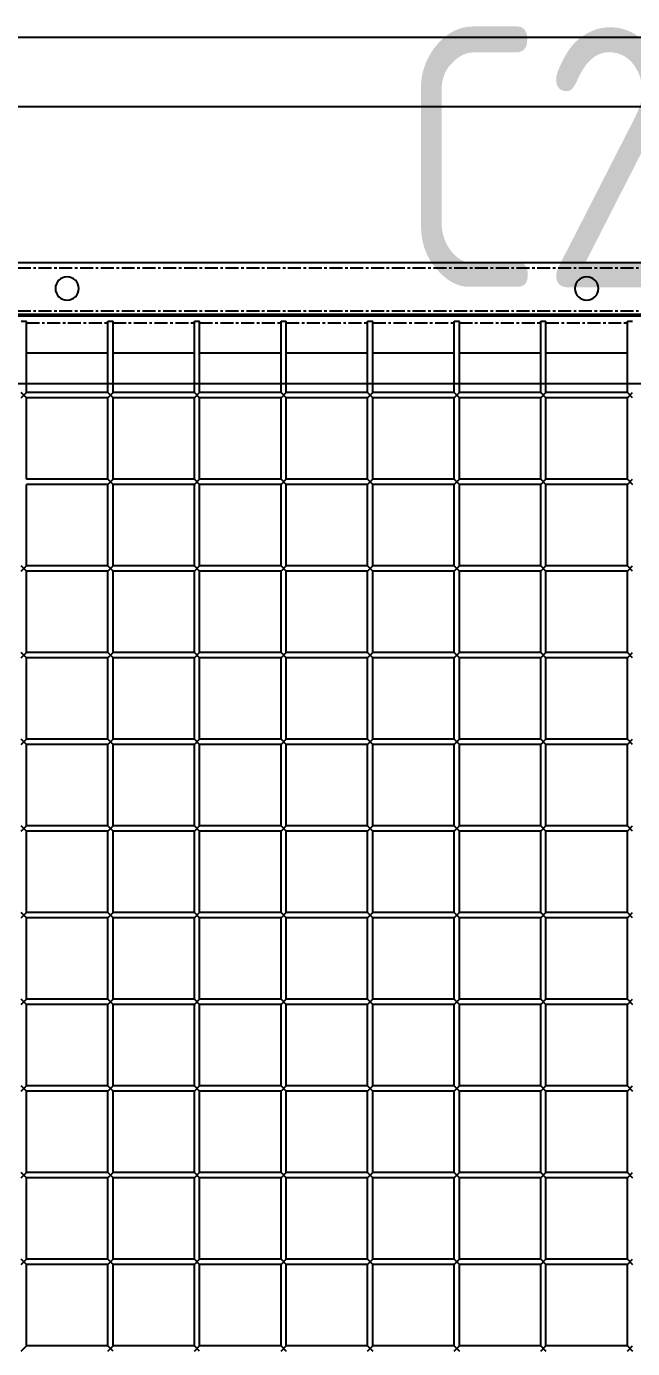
# Model space of a CAD drawing. Header units: millimetres. Extents: x -198529 to 244266, y -64 to 158464.
# Drawn here: x -148748 to -148398, y 109934 to 110696 of the extents above; entities that cross this region are included whole.
import ezdxf

# ---------------------------------------------------------------- set-up
doc = ezdxf.new("R2010")
doc.units = ezdxf.units.MM
doc.linetypes.add('CENTER', pattern=[12, 7.5, -1.5, 1.5, -1.5])
for name, color, linetype in [('0-DCC', 30, 'Continuous'), ('0-DCC-STRUC', 180, 'Continuous'), ('0-DCC-STRUC-T', 4, 'Continuous')]:
    doc.layers.add(name, color=color, linetype=linetype)
doc.styles.add('EDRI-COM', font='tssdeng.shx', dxfattribs={"width": 0.8, "bigfont": 'hztxt.shx'})

# ---------------------------------------------------------------- blocks, each defined once
blk = doc.blocks.new('DCC2850x1800(右)')
at = {"color": 0, "linetype": 'Continuous'}
for p, q in [((65614.5, -72678.48), (62966, -72678.48)), ((62966, -72709.38), (65613, -72709.38)), ((64842.5, -72712.38), (64839.5, -72712.38)), ((64842.5, -72753.48), (64842.5, -72712.38)), ((64889.5, -72753.48), (64889.5, -72712.38)), ((64892.5, -72712.38), (64889.5, -72712.38)), ((64892.5, -72753.48), (64892.5, -72712.38)), ((64939.5, -72753.48), (64939.5, -72712.38)), ((64942.5, -72712.38), (64939.5, -72712.38)), ((64942.5, -72753.48), (64942.5, -72712.38)), ((64989.5, -72753.48), (64989.5, -72712.38)), ((64992.5, -72712.38), (64989.5, -72712.38)), ((64992.5, -72753.48), (64992.5, -72712.38)), ((65039.5, -72753.48), (65039.5, -72712.38)), ((65042.5, -72712.38), (65039.5, -72712.38)), ((65042.5, -72753.48), (65042.5, -72712.38)), ((65089.5, -72753.48), (65089.5, -72712.38)), ((65092.5, -72712.38), (65089.5, -72712.38)), ((65092.5, -72753.48), (65092.5, -72712.38)), ((65139.5, -72753.48), (65139.5, -72712.38)), ((65142.5, -72712.38), (65139.5, -72712.38)), ((65142.5, -72753.48), (65142.5, -72712.38)), ((65189.5, -72753.48), (65189.5, -72712.38)), ((65192.5, -72712.38), (65189.5, -72712.38)), ((64842.5, -72730.88), (64889.5, -72730.88)), ((64892.5, -72730.88), (64939.5, -72730.88)), ((64942.5, -72730.88), (64989.5, -72730.88)), ((64992.5, -72730.88), (65039.5, -72730.88)), ((65042.5, -72730.88), (65089.5, -72730.88)), ((65092.5, -72730.88), (65139.5, -72730.88)), ((65142.5, -72730.88), (65189.5, -72730.88)), ((64842.5, -72756.48), (64839.5, -72753.48)), ((64839.5, -72756.48), (64842.5, -72753.48)), ((64842.5, -72753.48), (64889.5, -72753.48)), ((64892.5, -72756.48), (64889.5, -72753.48)), ((64889.5, -72756.48), (64892.5, -72753.48)), ((64892.5, -72753.48), (64939.5, -72753.48)), ((64942.5, -72756.48), (64939.5, -72753.48)), ((64939.5, -72756.48), (64942.5, -72753.48)), ((64942.5, -72753.48), (64989.5, -72753.48)), ((64992.5, -72756.48), (64989.5, -72753.48)), ((64989.5, -72756.48), (64992.5, -72753.48)), ((64992.5, -72753.48), (65039.5, -72753.48)), ((65042.5, -72756.48), (65039.5, -72753.48)), ((65039.5, -72756.48), (65042.5, -72753.48)), ((65042.5, -72753.48), (65089.5, -72753.48)), ((65092.5, -72756.48), (65089.5, -72753.48)), ((65089.5, -72756.48), (65092.5, -72753.48)), ((65092.5, -72753.48), (65139.5, -72753.48)), ((65142.5, -72756.48), (65139.5, -72753.48)), ((65139.5, -72756.48), (65142.5, -72753.48)), ((65142.5, -72753.48), (65189.5, -72753.48)), ((65192.5, -72756.48), (65189.5, -72753.48)), ((65189.5, -72756.48), (65192.5, -72753.48)), ((64842.5, -72756.48), (64889.5, -72756.48)), ((64842.5, -72803.48), (64842.5, -72756.48)), ((64889.5, -72803.48), (64889.5, -72756.48)), ((64892.5, -72756.48), (64939.5, -72756.48)), ((64892.5, -72803.48), (64892.5, -72756.48)), ((64939.5, -72803.48), (64939.5, -72756.48)), ((64942.5, -72756.48), (64989.5, -72756.48)), ((64942.5, -72803.48), (64942.5, -72756.48)), ((64989.5, -72803.48), (64989.5, -72756.48)), ((64992.5, -72756.48), (65039.5, -72756.48)), ((64992.5, -72803.48), (64992.5, -72756.48)), ((65039.5, -72803.48), (65039.5, -72756.48)), ((65042.5, -72756.48), (65089.5, -72756.48)), ((65042.5, -72803.48), (65042.5, -72756.48)), ((65089.5, -72803.48), (65089.5, -72756.48)), ((65092.5, -72756.48), (65139.5, -72756.48)), ((65092.5, -72803.48), (65092.5, -72756.48)), ((65139.5, -72803.48), (65139.5, -72756.48)), ((65142.5, -72756.48), (65189.5, -72756.48)), ((65142.5, -72803.48), (65142.5, -72756.48)), ((65189.5, -72803.48), (65189.5, -72756.48)), ((64842.5, -72806.48), (64839.5, -72803.48)), ((64842.5, -72803.48), (64839.5, -72806.48)), ((64842.5, -72803.48), (64889.5, -72803.48)), ((64842.5, -72853.48), (64842.5, -72806.48)), ((64842.5, -72806.48), (64889.5, -72806.48)), ((64892.5, -72806.48), (64889.5, -72803.48)), ((64892.5, -72803.48), (64889.5, -72806.48)), ((64889.5, -72853.48), (64889.5, -72806.48)), ((64892.5, -72803.48), (64939.5, -72803.48)), ((64892.5, -72853.48), (64892.5, -72806.48)), ((64892.5, -72806.48), (64939.5, -72806.48)), ((64942.5, -72806.48), (64939.5, -72803.48)), ((64942.5, -72803.48), (64939.5, -72806.48)), ((64939.5, -72853.48), (64939.5, -72806.48)), ((64942.5, -72803.48), (64989.5, -72803.48)), ((64942.5, -72853.48), (64942.5, -72806.48)), ((64942.5, -72806.48), (64989.5, -72806.48)), ((64992.5, -72806.48), (64989.5, -72803.48)), ((64992.5, -72803.48), (64989.5, -72806.48)), ((64989.5, -72853.48), (64989.5, -72806.48)), ((64992.5, -72803.48), (65039.5, -72803.48)), ((64992.5, -72853.48), (64992.5, -72806.48)), ((64992.5, -72806.48), (65039.5, -72806.48)), ((65042.5, -72806.48), (65039.5, -72803.48)), ((65042.5, -72803.48), (65039.5, -72806.48)), ((65039.5, -72853.48), (65039.5, -72806.48)), ((65042.5, -72803.48), (65089.5, -72803.48)), ((65042.5, -72853.48), (65042.5, -72806.48)), ((65042.5, -72806.48), (65089.5, -72806.48)), ((65092.5, -72806.48), (65089.5, -72803.48)), ((65092.5, -72803.48), (65089.5, -72806.48)), ((65089.5, -72853.48), (65089.5, -72806.48)), ((65092.5, -72803.48), (65139.5, -72803.48)), ((65092.5, -72853.48), (65092.5, -72806.48)), ((65092.5, -72806.48), (65139.5, -72806.48)), ((65142.5, -72806.48), (65139.5, -72803.48)), ((65142.5, -72803.48), (65139.5, -72806.48)), ((65139.5, -72853.48), (65139.5, -72806.48)), ((65142.5, -72803.48), (65189.5, -72803.48)), ((65142.5, -72853.48), (65142.5, -72806.48)), ((65142.5, -72806.48), (65189.5, -72806.48)), ((65189.5, -72853.48), (65189.5, -72806.48)), ((64842.5, -72856.48), (64839.5, -72853.48)), ((64839.5, -72856.48), (64842.5, -72853.48)), ((64842.5, -72853.48), (64889.5, -72853.48)), ((64892.5, -72856.48), (64889.5, -72853.48)), ((64889.5, -72856.48), (64892.5, -72853.48)), ((64892.5, -72853.48), (64939.5, -72853.48)), ((64942.5, -72856.48), (64939.5, -72853.48)), ((64939.5, -72856.48), (64942.5, -72853.48)), ((64942.5, -72853.48), (64989.5, -72853.48)), ((64992.5, -72856.48), (64989.5, -72853.48)), ((64989.5, -72856.48), (64992.5, -72853.48)), ((64992.5, -72853.48), (65039.5, -72853.48)), ((65042.5, -72856.48), (65039.5, -72853.48)), ((65039.5, -72856.48), (65042.5, -72853.48)), ((65042.5, -72853.48), (65089.5, -72853.48)), ((65092.5, -72856.48), (65089.5, -72853.48)), ((65089.5, -72856.48), (65092.5, -72853.48)), ((65092.5, -72853.48), (65139.5, -72853.48)), ((65142.5, -72856.48), (65139.5, -72853.48)), ((65139.5, -72856.48), (65142.5, -72853.48)), ((65142.5, -72853.48), (65189.5, -72853.48)), ((65192.5, -72856.48), (65189.5, -72853.48)), ((65189.5, -72856.48), (65192.5, -72853.48)), ((64842.5, -72903.48), (64842.5, -72856.48)), ((64842.5, -72856.48), (64889.5, -72856.48)), ((64889.5, -72903.48), (64889.5, -72856.48)), ((64892.5, -72903.48), (64892.5, -72856.48)), ((64892.5, -72856.48), (64939.5, -72856.48)), ((64939.5, -72903.48), (64939.5, -72856.48)), ((64942.5, -72903.48), (64942.5, -72856.48)), ((64942.5, -72856.48), (64989.5, -72856.48)), ((64989.5, -72903.48), (64989.5, -72856.48)), ((64992.5, -72903.48), (64992.5, -72856.48)), ((64992.5, -72856.48), (65039.5, -72856.48)), ((65039.5, -72903.48), (65039.5, -72856.48)), ((65042.5, -72903.48), (65042.5, -72856.48)), ((65042.5, -72856.48), (65089.5, -72856.48)), ((65089.5, -72903.48), (65089.5, -72856.48)), ((65092.5, -72903.48), (65092.5, -72856.48)), ((65092.5, -72856.48), (65139.5, -72856.48)), ((65139.5, -72903.48), (65139.5, -72856.48)), ((65142.5, -72903.48), (65142.5, -72856.48)), ((65142.5, -72856.48), (65189.5, -72856.48)), ((65189.5, -72903.48), (65189.5, -72856.48)), ((64842.5, -72906.48), (64839.5, -72903.48)), ((64839.5, -72906.48), (64842.5, -72903.48)), ((64842.5, -72903.48), (64889.5, -72903.48)), ((64842.5, -72953.48), (64842.5, -72906.48)), ((64842.5, -72906.48), (64889.5, -72906.48)), ((64892.5, -72906.48), (64889.5, -72903.48)), ((64889.5, -72906.48), (64892.5, -72903.48)), ((64889.5, -72953.48), (64889.5, -72906.48)), ((64892.5, -72903.48), (64939.5, -72903.48)), ((64892.5, -72953.48), (64892.5, -72906.48)), ((64892.5, -72906.48), (64939.5, -72906.48)), ((64942.5, -72906.48), (64939.5, -72903.48)), ((64939.5, -72906.48), (64942.5, -72903.48)), ((64939.5, -72953.48), (64939.5, -72906.48)), ((64942.5, -72903.48), (64989.5, -72903.48)), ((64942.5, -72953.48), (64942.5, -72906.48)), ((64942.5, -72906.48), (64989.5, -72906.48)), ((64992.5, -72906.48), (64989.5, -72903.48)), ((64989.5, -72906.48), (64992.5, -72903.48)), ((64989.5, -72953.48), (64989.5, -72906.48)), ((64992.5, -72903.48), (65039.5, -72903.48)), ((64992.5, -72953.48), (64992.5, -72906.48)), ((64992.5, -72906.48), (65039.5, -72906.48)), ((65042.5, -72906.48), (65039.5, -72903.48)), ((65039.5, -72906.48), (65042.5, -72903.48)), ((65039.5, -72953.48), (65039.5, -72906.48)), ((65042.5, -72903.48), (65089.5, -72903.48)), ((65042.5, -72953.48), (65042.5, -72906.48)), ((65042.5, -72906.48), (65089.5, -72906.48)), ((65092.5, -72906.48), (65089.5, -72903.48)), ((65089.5, -72906.48), (65092.5, -72903.48)), ((65089.5, -72953.48), (65089.5, -72906.48)), ((65092.5, -72903.48), (65139.5, -72903.48)), ((65092.5, -72953.48), (65092.5, -72906.48)), ((65092.5, -72906.48), (65139.5, -72906.48)), ((65142.5, -72906.48), (65139.5, -72903.48)), ((65139.5, -72906.48), (65142.5, -72903.48)), ((65139.5, -72953.48), (65139.5, -72906.48)), ((65142.5, -72903.48), (65189.5, -72903.48)), ((65142.5, -72953.48), (65142.5, -72906.48)), ((65142.5, -72906.48), (65189.5, -72906.48)), ((65192.5, -72906.48), (65189.5, -72903.48)), ((65189.5, -72906.48), (65192.5, -72903.48)), ((65189.5, -72953.48), (65189.5, -72906.48)), ((64842.5, -72956.48), (64839.5, -72953.48)), ((64839.5, -72956.48), (64842.5, -72953.48)), ((64842.5, -72953.48), (64889.5, -72953.48)), ((64892.5, -72956.48), (64889.5, -72953.48)), ((64889.5, -72956.48), (64892.5, -72953.48)), ((64892.5, -72953.48), (64939.5, -72953.48)), ((64942.5, -72956.48), (64939.5, -72953.48)), ((64939.5, -72956.48), (64942.5, -72953.48)), ((64942.5, -72953.48), (64989.5, -72953.48)), ((64992.5, -72956.48), (64989.5, -72953.48)), ((64989.5, -72956.48), (64992.5, -72953.48)), ((64992.5, -72953.48), (65039.5, -72953.48)), ((65042.5, -72956.48), (65039.5, -72953.48)), ((65039.5, -72956.48), (65042.5, -72953.48)), ((65042.5, -72953.48), (65089.5, -72953.48)), ((65092.5, -72956.48), (65089.5, -72953.48)), ((65089.5, -72956.48), (65092.5, -72953.48)), ((65092.5, -72953.48), (65139.5, -72953.48)), ((65142.5, -72956.48), (65139.5, -72953.48)), ((65139.5, -72956.48), (65142.5, -72953.48)), ((65142.5, -72953.48), (65189.5, -72953.48)), ((65192.5, -72956.48), (65189.5, -72953.48)), ((65189.5, -72956.48), (65192.5, -72953.48)), ((64842.5, -73003.48), (64842.5, -72956.48)), ((64842.5, -72956.48), (64889.5, -72956.48)), ((64889.5, -73003.48), (64889.5, -72956.48)), ((64892.5, -73003.48), (64892.5, -72956.48)), ((64892.5, -72956.48), (64939.5, -72956.48)), ((64939.5, -73003.48), (64939.5, -72956.48)), ((64942.5, -73003.48), (64942.5, -72956.48)), ((64942.5, -72956.48), (64989.5, -72956.48)), ((64989.5, -73003.48), (64989.5, -72956.48)), ((64992.5, -73003.48), (64992.5, -72956.48)), ((64992.5, -72956.48), (65039.5, -72956.48)), ((65039.5, -73003.48), (65039.5, -72956.48)), ((65042.5, -73003.48), (65042.5, -72956.48)), ((65042.5, -72956.48), (65089.5, -72956.48)), ((65089.5, -73003.48), (65089.5, -72956.48)), ((65092.5, -73003.48), (65092.5, -72956.48)), ((65092.5, -72956.48), (65139.5, -72956.48)), ((65139.5, -73003.48), (65139.5, -72956.48)), ((65142.5, -73003.48), (65142.5, -72956.48)), ((65142.5, -72956.48), (65189.5, -72956.48)), ((65189.5, -73003.48), (65189.5, -72956.48)), ((64842.5, -73006.48), (64839.5, -73003.48)), ((64839.5, -73006.48), (64842.5, -73003.48)), ((64842.5, -73003.48), (64889.5, -73003.48)), ((64842.5, -73053.48), (64842.5, -73006.48)), ((64842.5, -73006.48), (64889.5, -73006.48)), ((64892.5, -73006.48), (64889.5, -73003.48)), ((64889.5, -73006.48), (64892.5, -73003.48)), ((64889.5, -73053.48), (64889.5, -73006.48)), ((64892.5, -73003.48), (64939.5, -73003.48)), ((64892.5, -73053.48), (64892.5, -73006.48)), ((64892.5, -73006.48), (64939.5, -73006.48)), ((64942.5, -73006.48), (64939.5, -73003.48)), ((64939.5, -73006.48), (64942.5, -73003.48)), ((64939.5, -73053.48), (64939.5, -73006.48)), ((64942.5, -73003.48), (64989.5, -73003.48)), ((64942.5, -73053.48), (64942.5, -73006.48)), ((64942.5, -73006.48), (64989.5, -73006.48)), ((64992.5, -73006.48), (64989.5, -73003.48)), ((64989.5, -73006.48), (64992.5, -73003.48)), ((64989.5, -73053.48), (64989.5, -73006.48)), ((64992.5, -73003.48), (65039.5, -73003.48)), ((64992.5, -73053.48), (64992.5, -73006.48)), ((64992.5, -73006.48), (65039.5, -73006.48)), ((65042.5, -73006.48), (65039.5, -73003.48)), ((65039.5, -73006.48), (65042.5, -73003.48)), ((65039.5, -73053.48), (65039.5, -73006.48)), ((65042.5, -73003.48), (65089.5, -73003.48)), ((65042.5, -73053.48), (65042.5, -73006.48)), ((65042.5, -73006.48), (65089.5, -73006.48)), ((65092.5, -73006.48), (65089.5, -73003.48)), ((65089.5, -73006.48), (65092.5, -73003.48)), ((65089.5, -73053.48), (65089.5, -73006.48)), ((65092.5, -73003.48), (65139.5, -73003.48)), ((65092.5, -73053.48), (65092.5, -73006.48)), ((65092.5, -73006.48), (65139.5, -73006.48)), ((65142.5, -73006.48), (65139.5, -73003.48)), ((65139.5, -73006.48), (65142.5, -73003.48)), ((65139.5, -73053.48), (65139.5, -73006.48)), ((65142.5, -73003.48), (65189.5, -73003.48)), ((65142.5, -73053.48), (65142.5, -73006.48)), ((65142.5, -73006.48), (65189.5, -73006.48)), ((65192.5, -73006.48), (65189.5, -73003.48)), ((65189.5, -73006.48), (65192.5, -73003.48)), ((65189.5, -73053.48), (65189.5, -73006.48)), ((64842.5, -73056.48), (64839.5, -73053.48)), ((64839.5, -73056.48), (64842.5, -73053.48)), ((64842.5, -73053.48), (64889.5, -73053.48)), ((64892.5, -73056.48), (64889.5, -73053.48)), ((64889.5, -73056.48), (64892.5, -73053.48)), ((64892.5, -73053.48), (64939.5, -73053.48)), ((64942.5, -73056.48), (64939.5, -73053.48)), ((64939.5, -73056.48), (64942.5, -73053.48)), ((64942.5, -73053.48), (64989.5, -73053.48)), ((64992.5, -73056.48), (64989.5, -73053.48)), ((64989.5, -73056.48), (64992.5, -73053.48)), ((64992.5, -73053.48), (65039.5, -73053.48)), ((65042.5, -73056.48), (65039.5, -73053.48)), ((65039.5, -73056.48), (65042.5, -73053.48)), ((65042.5, -73053.48), (65089.5, -73053.48)), ((65092.5, -73056.48), (65089.5, -73053.48)), ((65089.5, -73056.48), (65092.5, -73053.48)), ((65092.5, -73053.48), (65139.5, -73053.48)), ((65142.5, -73056.48), (65139.5, -73053.48)), ((65139.5, -73056.48), (65142.5, -73053.48)), ((65142.5, -73053.48), (65189.5, -73053.48)), ((65192.5, -73056.48), (65189.5, -73053.48)), ((65189.5, -73056.48), (65192.5, -73053.48)), ((64842.5, -73103.48), (64842.5, -73056.48)), ((64842.5, -73056.48), (64889.5, -73056.48)), ((64889.5, -73103.48), (64889.5, -73056.48)), ((64892.5, -73103.48), (64892.5, -73056.48)), ((64892.5, -73056.48), (64939.5, -73056.48)), ((64939.5, -73103.48), (64939.5, -73056.48)), ((64942.5, -73103.48), (64942.5, -73056.48)), ((64942.5, -73056.48), (64989.5, -73056.48)), ((64989.5, -73103.48), (64989.5, -73056.48)), ((64992.5, -73103.48), (64992.5, -73056.48)), ((64992.5, -73056.48), (65039.5, -73056.48)), ((65039.5, -73103.48), (65039.5, -73056.48)), ((65042.5, -73103.48), (65042.5, -73056.48)), ((65042.5, -73056.48), (65089.5, -73056.48)), ((65089.5, -73103.48), (65089.5, -73056.48)), ((65092.5, -73103.48), (65092.5, -73056.48)), ((65092.5, -73056.48), (65139.5, -73056.48)), ((65139.5, -73103.48), (65139.5, -73056.48)), ((65142.5, -73103.48), (65142.5, -73056.48)), ((65142.5, -73056.48), (65189.5, -73056.48)), ((65189.5, -73103.48), (65189.5, -73056.48)), ((64842.5, -73106.48), (64839.5, -73103.48)), ((64842.5, -73103.48), (64839.5, -73106.48)), ((64842.5, -73103.48), (64889.5, -73103.48)), ((64842.5, -73153.48), (64842.5, -73106.48)), ((64842.5, -73106.48), (64889.5, -73106.48)), ((64892.5, -73106.48), (64889.5, -73103.48)), ((64889.5, -73106.48), (64892.5, -73103.48)), ((64889.5, -73153.48), (64889.5, -73106.48)), ((64892.5, -73103.48), (64939.5, -73103.48)), ((64892.5, -73153.48), (64892.5, -73106.48)), ((64892.5, -73106.48), (64939.5, -73106.48)), ((64942.5, -73106.48), (64939.5, -73103.48)), ((64939.5, -73106.48), (64942.5, -73103.48)), ((64939.5, -73153.48), (64939.5, -73106.48)), ((64942.5, -73103.48), (64989.5, -73103.48)), ((64942.5, -73153.48), (64942.5, -73106.48)), ((64942.5, -73106.48), (64989.5, -73106.48)), ((64992.5, -73106.48), (64989.5, -73103.48)), ((64989.5, -73106.48), (64992.5, -73103.48)), ((64989.5, -73153.48), (64989.5, -73106.48)), ((64992.5, -73103.48), (65039.5, -73103.48)), ((64992.5, -73153.48), (64992.5, -73106.48)), ((64992.5, -73106.48), (65039.5, -73106.48)), ((65042.5, -73106.48), (65039.5, -73103.48)), ((65039.5, -73106.48), (65042.5, -73103.48)), ((65039.5, -73153.48), (65039.5, -73106.48)), ((65042.5, -73103.48), (65089.5, -73103.48)), ((65042.5, -73153.48), (65042.5, -73106.48)), ((65042.5, -73106.48), (65089.5, -73106.48)), ((65092.5, -73106.48), (65089.5, -73103.48)), ((65089.5, -73106.48), (65092.5, -73103.48)), ((65089.5, -73153.48), (65089.5, -73106.48)), ((65092.5, -73103.48), (65139.5, -73103.48)), ((65092.5, -73153.48), (65092.5, -73106.48)), ((65092.5, -73106.48), (65139.5, -73106.48)), ((65142.5, -73106.48), (65139.5, -73103.48)), ((65139.5, -73106.48), (65142.5, -73103.48)), ((65139.5, -73153.48), (65139.5, -73106.48)), ((65142.5, -73103.48), (65189.5, -73103.48)), ((65142.5, -73153.48), (65142.5, -73106.48)), ((65142.5, -73106.48), (65189.5, -73106.48)), ((65192.5, -73106.48), (65189.5, -73103.48)), ((65189.5, -73106.48), (65192.5, -73103.48)), ((65189.5, -73153.48), (65189.5, -73106.48)), ((64842.5, -73156.48), (64839.5, -73153.48)), ((64842.5, -73153.48), (64839.5, -73156.48)), ((64842.5, -73153.48), (64889.5, -73153.48)), ((64842.5, -73203.48), (64842.5, -73156.48)), ((64842.5, -73156.48), (64889.5, -73156.48)), ((64892.5, -73156.48), (64889.5, -73153.48)), ((64892.5, -73153.48), (64889.5, -73156.48)), ((64889.5, -73203.48), (64889.5, -73156.48)), ((64892.5, -73153.48), (64939.5, -73153.48)), ((64892.5, -73203.48), (64892.5, -73156.48)), ((64892.5, -73156.48), (64939.5, -73156.48)), ((64942.5, -73156.48), (64939.5, -73153.48)), ((64939.5, -73156.48), (64942.5, -73153.48)), ((64939.5, -73203.48), (64939.5, -73156.48)), ((64942.5, -73153.48), (64989.5, -73153.48)), ((64942.5, -73203.48), (64942.5, -73156.48)), ((64942.5, -73156.48), (64989.5, -73156.48)), ((64992.5, -73156.48), (64989.5, -73153.48)), ((64989.5, -73156.48), (64992.5, -73153.48)), ((64989.5, -73203.48), (64989.5, -73156.48)), ((64992.5, -73153.48), (65039.5, -73153.48)), ((64992.5, -73203.48), (64992.5, -73156.48)), ((64992.5, -73156.48), (65039.5, -73156.48)), ((65042.5, -73156.48), (65039.5, -73153.48)), ((65039.5, -73156.48), (65042.5, -73153.48)), ((65039.5, -73203.48), (65039.5, -73156.48)), ((65042.5, -73153.48), (65089.5, -73153.48)), ((65042.5, -73203.48), (65042.5, -73156.48)), ((65042.5, -73156.48), (65089.5, -73156.48)), ((65092.5, -73156.48), (65089.5, -73153.48)), ((65089.5, -73156.48), (65092.5, -73153.48)), ((65089.5, -73203.48), (65089.5, -73156.48)), ((65092.5, -73153.48), (65139.5, -73153.48)), ((65092.5, -73203.48), (65092.5, -73156.48)), ((65092.5, -73156.48), (65139.5, -73156.48)), ((65142.5, -73156.48), (65139.5, -73153.48)), ((65139.5, -73156.48), (65142.5, -73153.48)), ((65139.5, -73203.48), (65139.5, -73156.48)), ((65142.5, -73153.48), (65189.5, -73153.48)), ((65142.5, -73203.48), (65142.5, -73156.48)), ((65142.5, -73156.48), (65189.5, -73156.48)), ((65192.5, -73156.48), (65189.5, -73153.48)), ((65189.5, -73156.48), (65192.5, -73153.48)), ((65189.5, -73203.48), (65189.5, -73156.48)), ((64842.5, -73206.48), (64839.5, -73203.48)), ((64842.5, -73203.48), (64839.5, -73206.48)), ((64842.5, -73203.48), (64889.5, -73203.48)), ((64892.5, -73206.48), (64889.5, -73203.48)), ((64892.5, -73203.48), (64889.5, -73206.48)), ((64892.5, -73203.48), (64939.5, -73203.48)), ((64942.5, -73206.48), (64939.5, -73203.48)), ((64942.5, -73203.48), (64939.5, -73206.48)), ((64942.5, -73203.48), (64989.5, -73203.48)), ((64992.5, -73206.48), (64989.5, -73203.48)), ((64989.5, -73206.48), (64992.5, -73203.48)), ((64992.5, -73203.48), (65039.5, -73203.48)), ((65042.5, -73206.48), (65039.5, -73203.48)), ((65039.5, -73206.48), (65042.5, -73203.48)), ((65042.5, -73203.48), (65089.5, -73203.48)), ((65092.5, -73206.48), (65089.5, -73203.48)), ((65089.5, -73206.48), (65092.5, -73203.48)), ((65092.5, -73203.48), (65139.5, -73203.48)), ((65142.5, -73206.48), (65139.5, -73203.48)), ((65139.5, -73206.48), (65142.5, -73203.48)), ((65142.5, -73203.48), (65189.5, -73203.48)), ((65192.5, -73206.48), (65189.5, -73203.48)), ((65189.5, -73206.48), (65192.5, -73203.48)), ((64842.5, -73253.48), (64842.5, -73206.48)), ((64842.5, -73206.48), (64889.5, -73206.48)), ((64889.5, -73253.48), (64889.5, -73206.48)), ((64892.5, -73253.48), (64892.5, -73206.48)), ((64892.5, -73206.48), (64939.5, -73206.48)), ((64939.5, -73253.48), (64939.5, -73206.48)), ((64942.5, -73253.48), (64942.5, -73206.48)), ((64942.5, -73206.48), (64989.5, -73206.48)), ((64989.5, -73253.48), (64989.5, -73206.48)), ((64992.5, -73253.48), (64992.5, -73206.48)), ((64992.5, -73206.48), (65039.5, -73206.48)), ((65039.5, -73253.48), (65039.5, -73206.48)), ((65042.5, -73253.48), (65042.5, -73206.48)), ((65042.5, -73206.48), (65089.5, -73206.48)), ((65089.5, -73253.48), (65089.5, -73206.48)), ((65092.5, -73253.48), (65092.5, -73206.48)), ((65092.5, -73206.48), (65139.5, -73206.48)), ((65139.5, -73253.48), (65139.5, -73206.48)), ((65142.5, -73253.48), (65142.5, -73206.48)), ((65142.5, -73206.48), (65189.5, -73206.48)), ((65189.5, -73253.48), (65189.5, -73206.48)), ((64842.5, -73256.48), (64839.5, -73253.48)), ((64842.5, -73253.48), (64839.5, -73256.48)), ((64842.5, -73253.48), (64889.5, -73253.48)), ((64842.5, -73303.48), (64842.5, -73256.48)), ((64842.5, -73256.48), (64889.5, -73256.48)), ((64892.5, -73256.48), (64889.5, -73253.48)), ((64892.5, -73253.48), (64889.5, -73256.48)), ((64889.5, -73303.48), (64889.5, -73256.48)), ((64892.5, -73253.48), (64939.5, -73253.48)), ((64892.5, -73303.48), (64892.5, -73256.48)), ((64892.5, -73256.48), (64939.5, -73256.48)), ((64942.5, -73256.48), (64939.5, -73253.48)), ((64942.5, -73253.48), (64939.5, -73256.48)), ((64939.5, -73303.48), (64939.5, -73256.48)), ((64942.5, -73253.48), (64989.5, -73253.48)), ((64942.5, -73303.48), (64942.5, -73256.48)), ((64942.5, -73256.48), (64989.5, -73256.48)), ((64992.5, -73256.48), (64989.5, -73253.48)), ((64992.5, -73253.48), (64989.5, -73256.48)), ((64989.5, -73303.48), (64989.5, -73256.48)), ((64992.5, -73253.48), (65039.5, -73253.48)), ((64992.5, -73303.48), (64992.5, -73256.48)), ((64992.5, -73256.48), (65039.5, -73256.48)), ((65042.5, -73256.48), (65039.5, -73253.48)), ((65039.5, -73256.48), (65042.5, -73253.48)), ((65039.5, -73303.48), (65039.5, -73256.48)), ((65042.5, -73253.48), (65089.5, -73253.48)), ((65042.5, -73303.48), (65042.5, -73256.48)), ((65042.5, -73256.48), (65089.5, -73256.48)), ((65092.5, -73256.48), (65089.5, -73253.48)), ((65089.5, -73256.48), (65092.5, -73253.48)), ((65089.5, -73303.48), (65089.5, -73256.48)), ((65092.5, -73253.48), (65139.5, -73253.48)), ((65092.5, -73303.48), (65092.5, -73256.48)), ((65092.5, -73256.48), (65139.5, -73256.48)), ((65142.5, -73256.48), (65139.5, -73253.48)), ((65139.5, -73256.48), (65142.5, -73253.48)), ((65139.5, -73303.48), (65139.5, -73256.48)), ((65142.5, -73253.48), (65189.5, -73253.48)), ((65142.5, -73303.48), (65142.5, -73256.48)), ((65142.5, -73256.48), (65189.5, -73256.48)), ((65192.5, -73256.48), (65189.5, -73253.48)), ((65189.5, -73256.48), (65192.5, -73253.48)), ((65189.5, -73303.48), (65189.5, -73256.48)), ((64842.5, -73306.48), (64839.5, -73303.48)), ((64842.5, -73303.48), (64839.5, -73306.48)), ((64842.5, -73303.48), (64889.5, -73303.48)), ((64892.5, -73306.48), (64889.5, -73303.48)), ((64892.5, -73303.48), (64889.5, -73306.48)), ((64892.5, -73303.48), (64939.5, -73303.48)), ((64942.5, -73306.48), (64939.5, -73303.48)), ((64942.5, -73303.48), (64939.5, -73306.48)), ((64942.5, -73303.48), (64989.5, -73303.48)), ((64992.5, -73306.48), (64989.5, -73303.48)), ((64992.5, -73303.48), (64989.5, -73306.48)), ((64992.5, -73303.48), (65039.5, -73303.48)), ((65042.5, -73306.48), (65039.5, -73303.48)), ((65042.5, -73303.48), (65039.5, -73306.48)), ((65042.5, -73303.48), (65089.5, -73303.48)), ((65092.5, -73306.48), (65089.5, -73303.48)), ((65089.5, -73306.48), (65092.5, -73303.48)), ((65092.5, -73303.48), (65139.5, -73303.48)), ((65142.5, -73306.48), (65139.5, -73303.48)), ((65139.5, -73306.48), (65142.5, -73303.48)), ((65142.5, -73303.48), (65189.5, -73303.48)), ((65192.5, -73306.48), (65189.5, -73303.48))]:
    blk.add_line(p, q, dxfattribs=at)
at = {"color": 0, "linetype": 'CENTER'}
for p, q in [((65614.5, -72681.48), (62966, -72681.48)), ((65614.5, -72706.38), (62966, -72706.38)), ((64889.5, -72713.38), (64842.5, -72713.38)), ((64939.5, -72713.38), (64892.5, -72713.38)), ((64989.5, -72713.38), (64942.5, -72713.38)), ((65039.5, -72713.38), (64992.5, -72713.38)), ((65089.5, -72713.38), (65042.5, -72713.38)), ((65139.5, -72713.38), (65092.5, -72713.38)), ((65189.5, -72713.38), (65142.5, -72713.38))]:
    blk.add_line(p, q, dxfattribs=at)
at = {"color": 0, "linetype": 'Continuous'}
for centre in [(64866, -72693.48), (65166, -72693.48)]:
    blk.add_circle(centre, 6.75, dxfattribs=at)
blk = doc.blocks.new('DCC2850x2300(右)水平')
at = {"color": 0, "linetype": 'Continuous'}
blk.add_line((52355.77, -142294.53), (55002.77, -142294.53), dxfattribs=at)

msp = doc.modelspace()

# ---------------------------------------------------------------- linework, layer by layer
at = {"layer": '0-DCC-STRUC'}
for points in [[(-146511.27, 110490.01), (-149261.16, 110490.01), (-149261.16, 110690.01), (-146511.27, 110690.01)], [(-146511.27, 110530.01), (-149261.16, 110530.01), (-149261.16, 110650.01), (-146511.27, 110650.01)]]:
    msp.add_lwpolyline(points, close=True, dxfattribs=at)

# ---------------------------------------------------------------- block references
at = {"layer": '0-DCC'}
msp.add_blockref('DCC2850x2300(右)水平', (-201599.07, 252984.54), dxfattribs=at)
at = {"layer": '0-DCC', "xscale": -1}
msp.add_blockref('DCC2850x1800(右)', (-83558.27, 183238.49), dxfattribs=at)

# ---------------------------------------------------------------- texts
at = {"layer": '0-DCC-STRUC-T', "style": 'EDRI-COM', "width": 0.8}
msp.add_text('C200X100X35X3.0', height=150, dxfattribs=at).set_placement((-148532.26, 110545.66))

doc.saveas('drawing.dxf')
